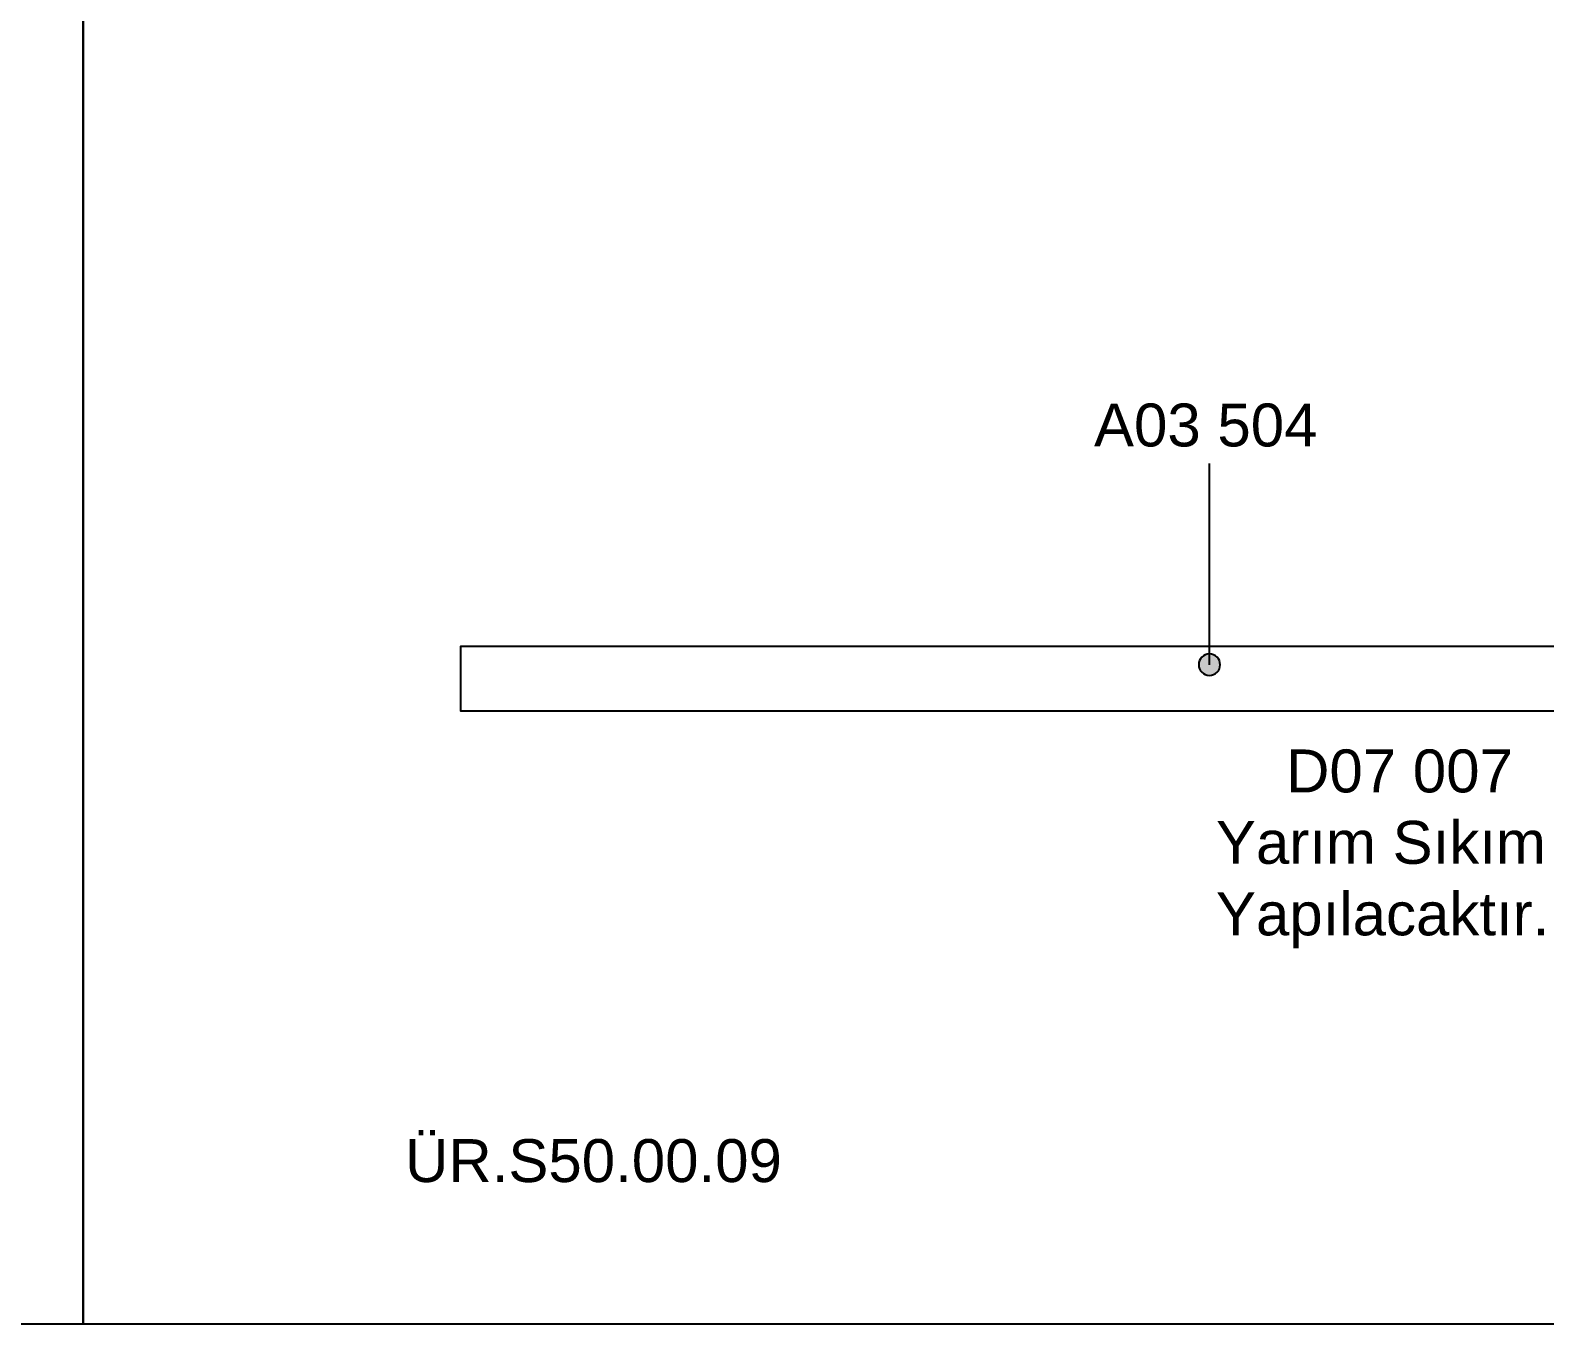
# Model space of a CAD drawing. Header units: millimetres. Extents: x 221 to 2771, y 196 to 840.
# Drawn here: x 2348.8 to 2419.4, y 542.6 to 602.9 of the extents above; entities that cross this region are included whole.
import ezdxf

# ---------------------------------------------------------------- set-up
doc = ezdxf.new("R2010")
doc.units = ezdxf.units.MM
doc.layers.add('antet_k', color=7, linetype='Continuous')
doc.layers.add('yazı_numara_k', color=21, linetype='Continuous')
doc.styles.get("Standard").update_dxf_attribs({"font": 'arial.ttf'})

# ---------------------------------------------------------------- blocks, each defined once
blk = doc.blocks.new('Rev.No.1A')
at = {"insert": (-570.016, 4668.216), "char_height": 2, "width": 54.44786, "attachment_point": 1}
blk.add_mtext('{\\C7;ÜR.S50.00.09}', dxfattribs=at)
blk = doc.blocks.new('S1.A')
at = {"color": 252}
blk.add_lwpolyline([(2269.172, -494.126), (2269.172, -791.126), (2479.168, -791.126), (2479.168, -494.126)], close=True, dxfattribs=at)
blk.add_blockref('Rev.No.1A', (2854.184, -5450.741))
blk = doc.blocks.new('S50_SYF1')
at = {"layer": 'antet_k', "color": 0}
blk.add_blockref('S1.A', (-1500.922, 2845.514), dxfattribs=at)
blk = doc.blocks.new('A03504 - 2D')
at = {"color": 31}
blk.add_lwpolyline([(1745.97, 1904.2), (1745.97, 1910.2), (1643.97, 1910.2), (1643.97, 1904.2)], close=True, dxfattribs=at)
blk = doc.blocks.new('yuvarlakk')
at = {"layer": 'yazı_numara_k'}
blk.add_hatch(color=21, dxfattribs=at).paths.add_polyline_path([(-159.086, 172.801, -1), (-160.086, 172.801, -1)])
at = {"layer": 'yazı_numara_k', "color": 21}
blk.add_circle((-159.586, 172.801), 0.5, dxfattribs=at)

msp = doc.modelspace()

# ---------------------------------------------------------------- linework, layer by layer
at = {"layer": 'yazı_numara_k', "color": 21}
msp.add_line((2403.742, 573.324), (2403.742, 582.705), dxfattribs=at)

# ---------------------------------------------------------------- block references
for p in [(1373.038, -1511.773), (1583.034, -1511.773)]:
    msp.add_blockref('S50_SYF1', p)
at = {"xscale": 0.5, "yscale": 0.5, "zscale": 0.5}
msp.add_blockref('A03504 - 2D', (1546.882, -380.923), dxfattribs=at)
at = {"xscale": -1, "rotation": 89.99999999999991}
msp.add_blockref('yuvarlakk', (2576.543, 413.738), dxfattribs=at)

# ---------------------------------------------------------------- texts
at = {"layer": 'yazı_numara_k', "color": 21, "char_height": 2}
for s, insert, attachment_point in [('{\\fArial|b0|i0|c162|p34;A03 504}', (2398.364, 585.492), 1), ('{\\fArial|b0|i0|c162|p34;D07 007}', (2417.873, 569.373), 3), ('Yarım Sıkım \\PYapılacaktır.', (2404.043, 566.046), 1)]:
    msp.add_mtext(s, dxfattribs=dict(at, insert=insert, attachment_point=attachment_point))

doc.saveas('drawing.dxf')
